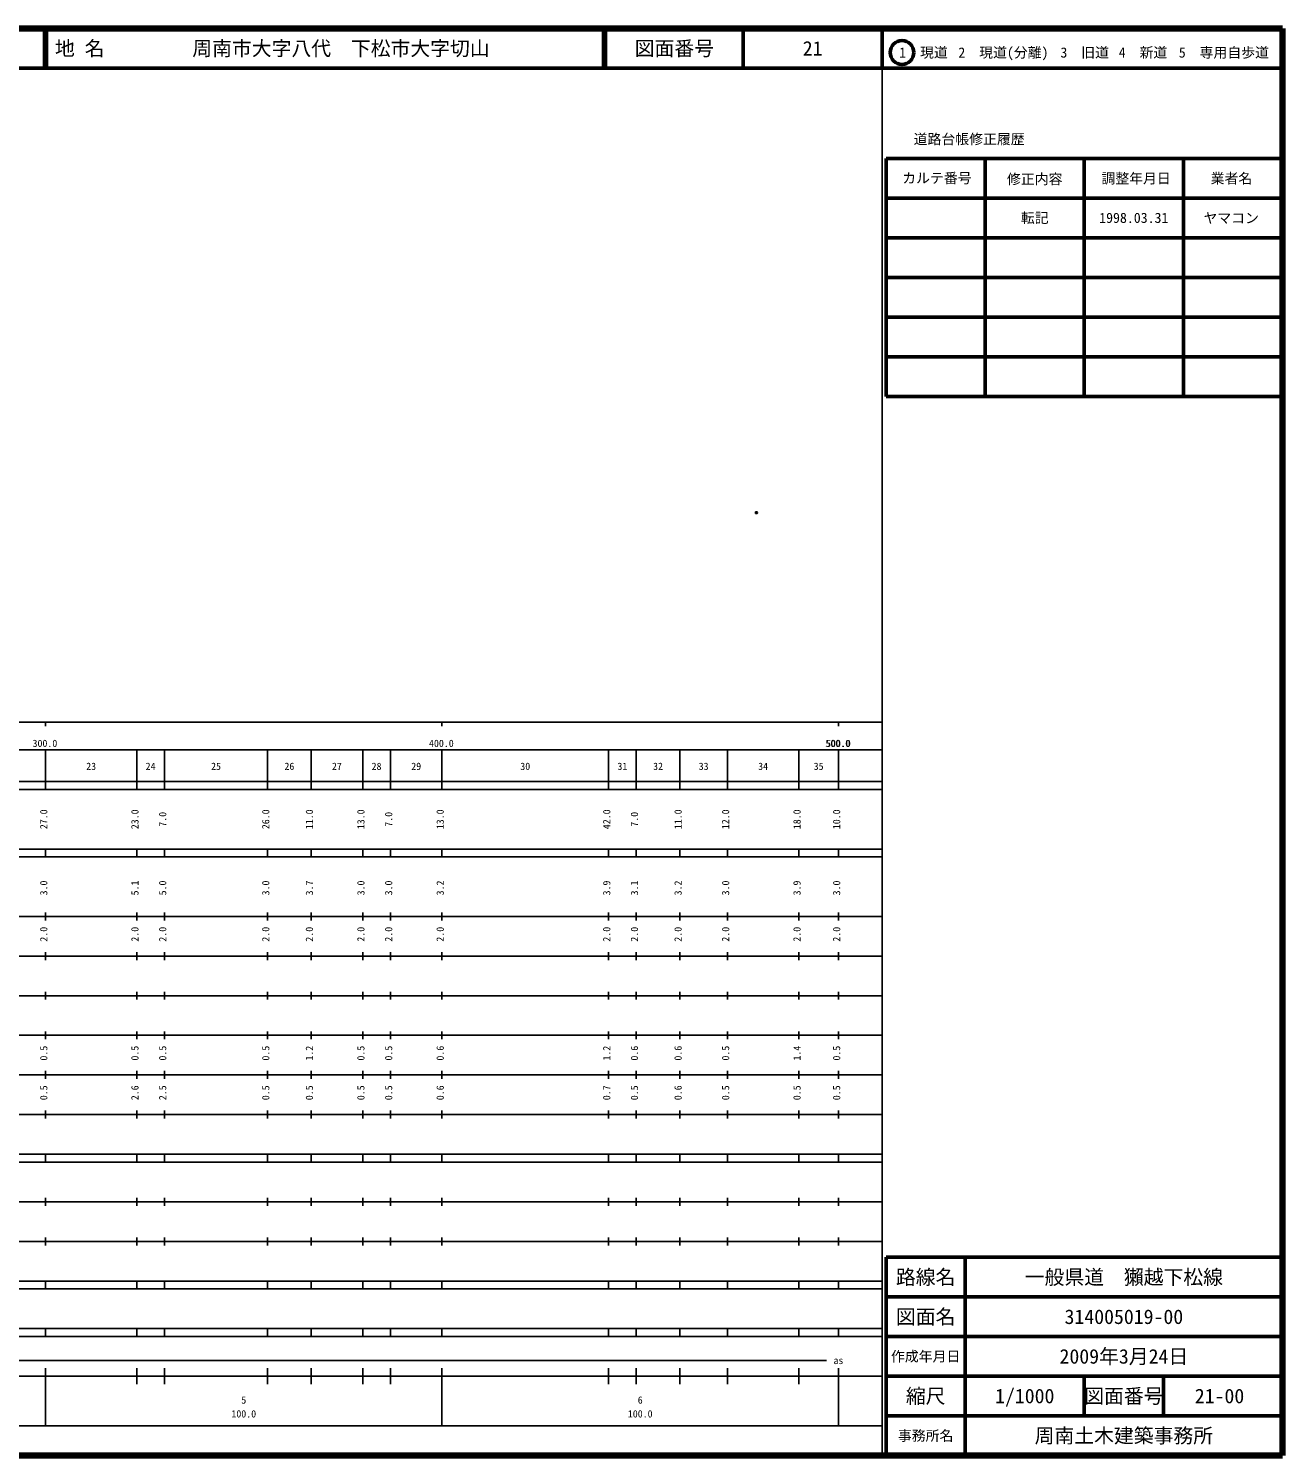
# Model space of a CAD drawing. Units: millimetres on the paper. Extents: x 40 to 680, y 20 to 380.
# Drawn here: x 363.7 to 680, y 20 to 380 of the extents above; entities that cross this region are included whole.
import ezdxf
from ezdxf.enums import TextEntityAlignment as Align

# ---------------------------------------------------------------- set-up
doc = ezdxf.new("R2010")
doc.units = ezdxf.units.MM
doc.header["$PDMODE"] = 32
doc.header["$PDSIZE"] = 0.5
doc.layers.add('M-OTRS', color=6, linetype='Continuous')
doc.layers.add('M-TTL-TXT', color=7, linetype='Continuous')
for name, color, linetype, lineweight in [('M-TTL', 2, 'Continuous', 140), ('M-TTL-BAND', 7, 'Continuous', 25), ('M-TTL-FRAM', 2, 'Continuous', 50), ('M-TTL-LINE', 7, 'Continuous', 50)]:
    doc.layers.add(name, color=color, linetype=linetype, lineweight=lineweight)
doc.styles.add('ＭＳ ゴシック', font='')
doc.styles.get('ＭＳ ゴシック').set_extended_font_data('MS Gothic')

msp = doc.modelspace()

# ---------------------------------------------------------------- linework, layer by layer
at = {"layer": 'M-OTRS'}
msp.add_point((547.293, 257.859), dxfattribs=at)
at = {"layer": 'M-TTL'}
for p, q in [((680, 380), (40, 380)), ((680, 20), (680, 380)), ((40, 20), (680, 20))]:
    msp.add_line(p, q, dxfattribs=at)
at = {"layer": 'M-TTL-BAND'}
for p, q in [((579, 20), (579, 370)), ((40, 205), (579, 205)), ((368, 205), (368, 204)), ((468, 205), (468, 204)), ((568, 205), (568, 204)), ((68, 198), (579, 198)), ((368, 188), (368, 198)), ((391, 188), (391, 198)), ((398, 188), (398, 198)), ((424, 188), (424, 198)), ((435, 188), (435, 198)), ((448, 188), (448, 198)), ((455, 188), (455, 198)), ((468, 188), (468, 198)), ((510, 188), (510, 198)), ((517, 188), (517, 198)), ((528, 188), (528, 198)), ((540, 188), (540, 198)), ((558, 188), (558, 198)), ((568, 188), (568, 198)), ((40, 190), (579, 190)), ((40, 188), (579, 188)), ((40, 173), (579, 173)), ((368, 171), (368, 173)), ((391, 171), (391, 173)), ((398, 171), (398, 173)), ((424, 171), (424, 173)), ((435, 171), (435, 173)), ((448, 171), (448, 173)), ((455, 171), (455, 173)), ((468, 171), (468, 173)), ((510, 171), (510, 173)), ((517, 171), (517, 173)), ((528, 171), (528, 173)), ((540, 171), (540, 173)), ((558, 171), (558, 173)), ((568, 171), (568, 173)), ((40, 171), (579, 171)), ((40, 156), (579, 156)), ((368, 155), (368, 157)), ((391, 155), (391, 157)), ((398, 155), (398, 157)), ((424, 155), (424, 157)), ((435, 155), (435, 157)), ((448, 155), (448, 157)), ((455, 155), (455, 157)), ((468, 155), (468, 157)), ((510, 155), (510, 157)), ((517, 155), (517, 157)), ((528, 155), (528, 157)), ((540, 155), (540, 157)), ((558, 155), (558, 157)), ((568, 155), (568, 157)), ((46, 146), (579, 146)), ((368, 145), (368, 147)), ((391, 145), (391, 147)), ((398, 145), (398, 147)), ((424, 145), (424, 147)), ((435, 145), (435, 147)), ((448, 145), (448, 147)), ((455, 145), (455, 147)), ((468, 145), (468, 147)), ((510, 145), (510, 147)), ((517, 145), (517, 147)), ((528, 145), (528, 147)), ((540, 145), (540, 147)), ((558, 145), (558, 147)), ((568, 145), (568, 147)), ((368, 135), (368, 137)), ((391, 135), (391, 137)), ((398, 135), (398, 137)), ((424, 135), (424, 137)), ((435, 135), (435, 137)), ((448, 135), (448, 137)), ((455, 135), (455, 137)), ((468, 135), (468, 137)), ((510, 135), (510, 137)), ((517, 135), (517, 137)), ((528, 135), (528, 137)), ((540, 135), (540, 137)), ((558, 135), (558, 137)), ((568, 135), (568, 137)), ((52, 136), (579, 136)), ((46, 126), (579, 126)), ((368, 125), (368, 127)), ((391, 125), (391, 127)), ((398, 125), (398, 127)), ((424, 125), (424, 127)), ((435, 125), (435, 127)), ((448, 125), (448, 127)), ((455, 125), (455, 127)), ((468, 125), (468, 127)), ((510, 125), (510, 127)), ((517, 125), (517, 127)), ((528, 125), (528, 127)), ((540, 125), (540, 127)), ((558, 125), (558, 127)), ((568, 125), (568, 127)), ((52, 116), (579, 116)), ((368, 115), (368, 117)), ((391, 115), (391, 117)), ((398, 115), (398, 117)), ((424, 115), (424, 117)), ((435, 115), (435, 117)), ((448, 115), (448, 117)), ((455, 115), (455, 117)), ((468, 115), (468, 117)), ((510, 115), (510, 117)), ((517, 115), (517, 117)), ((528, 115), (528, 117)), ((540, 115), (540, 117)), ((558, 115), (558, 117)), ((568, 115), (568, 117)), ((46, 106), (579, 106)), ((368, 105), (368, 107)), ((391, 105), (391, 107)), ((398, 105), (398, 107)), ((424, 105), (424, 107)), ((435, 105), (435, 107)), ((448, 105), (448, 107)), ((455, 105), (455, 107)), ((468, 105), (468, 107)), ((510, 105), (510, 107)), ((517, 105), (517, 107)), ((528, 105), (528, 107)), ((540, 105), (540, 107)), ((558, 105), (558, 107)), ((568, 105), (568, 107)), ((40, 96), (579, 96)), ((40, 94), (579, 94)), ((368, 94), (368, 96)), ((391, 94), (391, 96)), ((398, 94), (398, 96)), ((424, 94), (424, 96)), ((435, 94), (435, 96)), ((448, 94), (448, 96)), ((455, 94), (455, 96)), ((468, 94), (468, 96)), ((510, 94), (510, 96)), ((517, 94), (517, 96)), ((528, 94), (528, 96)), ((540, 94), (540, 96)), ((558, 94), (558, 96)), ((568, 94), (568, 96)), ((49, 84), (579, 84)), ((368, 83), (368, 85)), ((391, 83), (391, 85)), ((398, 83), (398, 85)), ((424, 83), (424, 85)), ((435, 83), (435, 85)), ((448, 83), (448, 85)), ((455, 83), (455, 85)), ((468, 83), (468, 85)), ((510, 83), (510, 85)), ((517, 83), (517, 85)), ((528, 83), (528, 85)), ((540, 83), (540, 85)), ((558, 83), (558, 85)), ((568, 83), (568, 85)), ((40, 74), (579, 74)), ((368, 73), (368, 75)), ((391, 73), (391, 75)), ((398, 73), (398, 75)), ((424, 73), (424, 75)), ((435, 73), (435, 75)), ((448, 73), (448, 75)), ((455, 73), (455, 75)), ((468, 73), (468, 75)), ((510, 73), (510, 75)), ((517, 73), (517, 75)), ((528, 73), (528, 75)), ((540, 73), (540, 75)), ((558, 73), (558, 75)), ((568, 73), (568, 75)), ((40, 64), (579, 64)), ((40, 62), (579, 62)), ((368, 62), (368, 64)), ((391, 62), (391, 64)), ((398, 62), (398, 64)), ((424, 62), (424, 64)), ((435, 62), (435, 64)), ((448, 62), (448, 64)), ((455, 62), (455, 64)), ((468, 62), (468, 64)), ((510, 62), (510, 64)), ((517, 62), (517, 64)), ((528, 62), (528, 64)), ((540, 62), (540, 64)), ((558, 62), (558, 64)), ((568, 62), (568, 64)), ((40, 52), (579, 52)), ((368, 50), (368, 52)), ((391, 50), (391, 52)), ((398, 50), (398, 52)), ((424, 50), (424, 52)), ((435, 50), (435, 52)), ((448, 50), (448, 52)), ((455, 50), (455, 52)), ((468, 50), (468, 52)), ((510, 50), (510, 52)), ((517, 50), (517, 52)), ((528, 50), (528, 52)), ((540, 50), (540, 52)), ((558, 50), (558, 52)), ((568, 50), (568, 52)), ((40, 50), (579, 50)), ((71, 44), (565, 44)), ((40, 40), (579, 40)), ((368, 27.5), (368, 42)), ((391, 38), (391, 42)), ((398, 38), (398, 42)), ((424, 38), (424, 42)), ((435, 38), (435, 42)), ((448, 38), (448, 42)), ((455, 38), (455, 42)), ((468, 27.5), (468, 42)), ((510, 38), (510, 42)), ((517, 38), (517, 42)), ((528, 38), (528, 42)), ((540, 38), (540, 42)), ((558, 38), (558, 42)), ((568, 27.5), (568, 42)), ((68, 27.5), (579, 27.5))]:
    msp.add_line(p, q, dxfattribs=at)
at = {"layer": 'M-TTL-FRAM'}
for p, q in [((580, 347.197), (580, 287.197)), ((580, 347.197), (680, 347.197)), ((580, 287.197), (680, 287.197)), ((680, 70), (580, 70)), ((580, 70), (580, 20))]:
    msp.add_line(p, q, dxfattribs=at)
at = {"layer": 'M-TTL-LINE'}
for p, q in [((367.75, 380), (367.75, 370)), ((368.25, 380), (368.25, 370)), ((508.747, 380), (508.747, 370)), ((509.247, 380), (509.247, 370)), ((543.997, 380), (543.997, 370)), ((579, 380), (579, 370)), ((40, 370), (680, 370)), ((605, 347.197), (605, 287.197)), ((630, 347.197), (630, 287.197)), ((655, 347.197), (655, 287.197)), ((580, 337.197), (680, 337.197)), ((580, 327.197), (680, 327.197)), ((580, 317.197), (680, 317.197)), ((580, 307.197), (680, 307.197)), ((580, 297.197), (680, 297.197)), ((600, 70), (600, 20)), ((680, 60), (580, 60)), ((680, 50), (580, 50)), ((680, 40), (580, 40)), ((630, 40), (630, 30)), ((650, 40), (650, 30)), ((680, 30), (580, 30))]:
    msp.add_line(p, q, dxfattribs=at)
msp.add_circle((584.031, 373.958), 3, dxfattribs=at)

# ---------------------------------------------------------------- texts
at = {"layer": 'M-TTL-BAND', "style": 'ＭＳ ゴシック'}
for s, p in [('300.0', (367.844, 198.195)), ('400.0', (467.844, 198.195)), ('500.0', (567.844, 198.195)), ('500.0', (568, 198.195)), ('23', (379.5, 192.405)), ('24', (394.5, 192.405)), ('25', (411, 192.405)), ('26', (429.5, 192.405)), ('27', (441.5, 192.405)), ('28', (451.5, 192.405)), ('29', (461.5, 192.405)), ('30', (489, 192.405)), ('31', (513.5, 192.405)), ('32', (522.5, 192.405)), ('33', (534, 192.405)), ('34', (549, 192.405)), ('35', (563, 192.405)), ('as', (568, 42.5)), ('5', (418, 32.523)), ('6', (518, 32.523)), ('100.0', (418, 29.033)), ('100.0', (518, 29.033))]:
    msp.add_text(s, height=1.833, dxfattribs=at).set_placement(p, align=Align.BOTTOM_CENTER)
for s, p in [('27.0', (369, 180.5)), ('23.0', (392, 180.5)), ('7.0', (399, 180.5)), ('26.0', (425, 180.5)), ('11.0', (436, 180.5)), ('13.0', (449, 180.5)), ('7.0', (456, 180.5)), ('13.0', (469, 180.5)), ('42.0', (511, 180.5)), ('7.0', (518, 180.5)), ('11.0', (529, 180.5)), ('12.0', (541, 180.5)), ('18.0', (559, 180.5)), ('10.0', (569, 180.5)), ('3.0', (369, 163.174)), ('5.1', (392, 163.174)), ('5.0', (399, 163.174)), ('3.0', (425, 163.174)), ('3.7', (436, 163.174)), ('3.0', (449, 163.174)), ('3.0', (456, 163.174)), ('3.2', (469, 163.174)), ('3.9', (511, 163.174)), ('3.1', (518, 163.174)), ('3.2', (529, 163.174)), ('3.0', (541, 163.174)), ('3.9', (559, 163.174)), ('3.0', (569, 163.174)), ('2.0', (369, 151.5)), ('2.0', (392, 151.5)), ('2.0', (399, 151.5)), ('2.0', (425, 151.5)), ('2.0', (436, 151.5)), ('2.0', (449, 151.5)), ('2.0', (456, 151.5)), ('2.0', (469, 151.5)), ('2.0', (511, 151.5)), ('2.0', (518, 151.5)), ('2.0', (529, 151.5)), ('2.0', (541, 151.5)), ('2.0', (559, 151.5)), ('2.0', (569, 151.5)), ('0.5', (369, 121.5)), ('0.5', (392, 121.5)), ('0.5', (399, 121.5)), ('0.5', (425, 121.5)), ('1.2', (436, 121.5)), ('0.5', (449, 121.5)), ('0.5', (456, 121.5)), ('0.6', (469, 121.5)), ('1.2', (511, 121.5)), ('0.6', (518, 121.5)), ('0.6', (529, 121.5)), ('0.5', (541, 121.5)), ('1.4', (559, 121.5)), ('0.5', (569, 121.5)), ('0.5', (369, 111.5)), ('2.6', (392, 111.5)), ('2.5', (399, 111.5)), ('0.5', (425, 111.5)), ('0.5', (436, 111.5)), ('0.5', (449, 111.5)), ('0.5', (456, 111.5)), ('0.6', (469, 111.5)), ('0.7', (511, 111.5)), ('0.5', (518, 111.5)), ('0.6', (529, 111.5)), ('0.5', (541, 111.5)), ('0.5', (559, 111.5)), ('0.5', (569, 111.5))]:
    msp.add_text(s, height=1.833, rotation=90, dxfattribs=at).set_placement(p, align=Align.BOTTOM_CENTER)
at = {"layer": 'M-TTL-TXT', "style": 'ＭＳ ゴシック'}
for s, p in [('地 名', (370.38, 375)), ('周南市大字八代\u3000下松市大字切山', (405.024, 375))]:
    msp.add_text(s, height=3.666, dxfattribs=at).set_placement(p, align=Align.MIDDLE_LEFT)
for s, height, p in [('図面番号', 3.666, (526.622, 375)), ('21', 3.666, (561.497, 375)), ('1\u3000現道', 2.566, (589.448, 373.958)), ('2\u3000現道(分離)', 2.566, (609.619, 373.958)), ('3\u3000旧道', 2.566, (630.121, 373.958)), ('4\u3000新道', 2.566, (644.824, 373.958)), ('5\u3000専用自歩道', 2.566, (665.228, 373.958)), ('道路台帳修正履歴', 2.566, (600.968, 352.113)), ('カルテ番号', 2.566, (592.839, 342.277)), ('修正内容', 2.566, (617.509, 342.023)), ('調整年月日', 2.566, (643.089, 342.197)), ('業者名', 2.566, (667.134, 342.197)), ('転記', 2.566, (617.5, 332.245)), ('1998.03.31', 2.566, (642.5, 332.245)), ('ヤマコン', 2.566, (667.077, 332.189)), ('路線名', 3.666, (590, 65)), ('路線名', 3.666, (590, 65)), ('一般県道\u3000獺越下松線', 3.666, (640, 65)), ('図面名', 3.666, (590, 55)), ('図面名', 3.666, (590, 55)), ('314005019-00', 3.666, (640, 55)), ('2009年3月24日', 3.666, (640, 45)), ('作成年月日', 2.566, (590, 45)), ('作成年月日', 2.566, (590, 45)), ('縮尺', 3.666, (590, 35)), ('縮尺', 3.666, (590, 35)), ('1/1000', 3.666, (615, 35)), ('図面番号', 3.666, (640, 35)), ('図面番号', 3.666, (640, 35)), ('21-00', 3.666, (664.125, 35)), ('事務所名', 2.566, (590, 25)), ('事務所名', 2.566, (590, 25)), ('周南土木建築事務所', 3.666, (640, 25))]:
    msp.add_text(s, height=height, dxfattribs=at).set_placement(p, align=Align.MIDDLE_CENTER)

doc.saveas('drawing.dxf')
